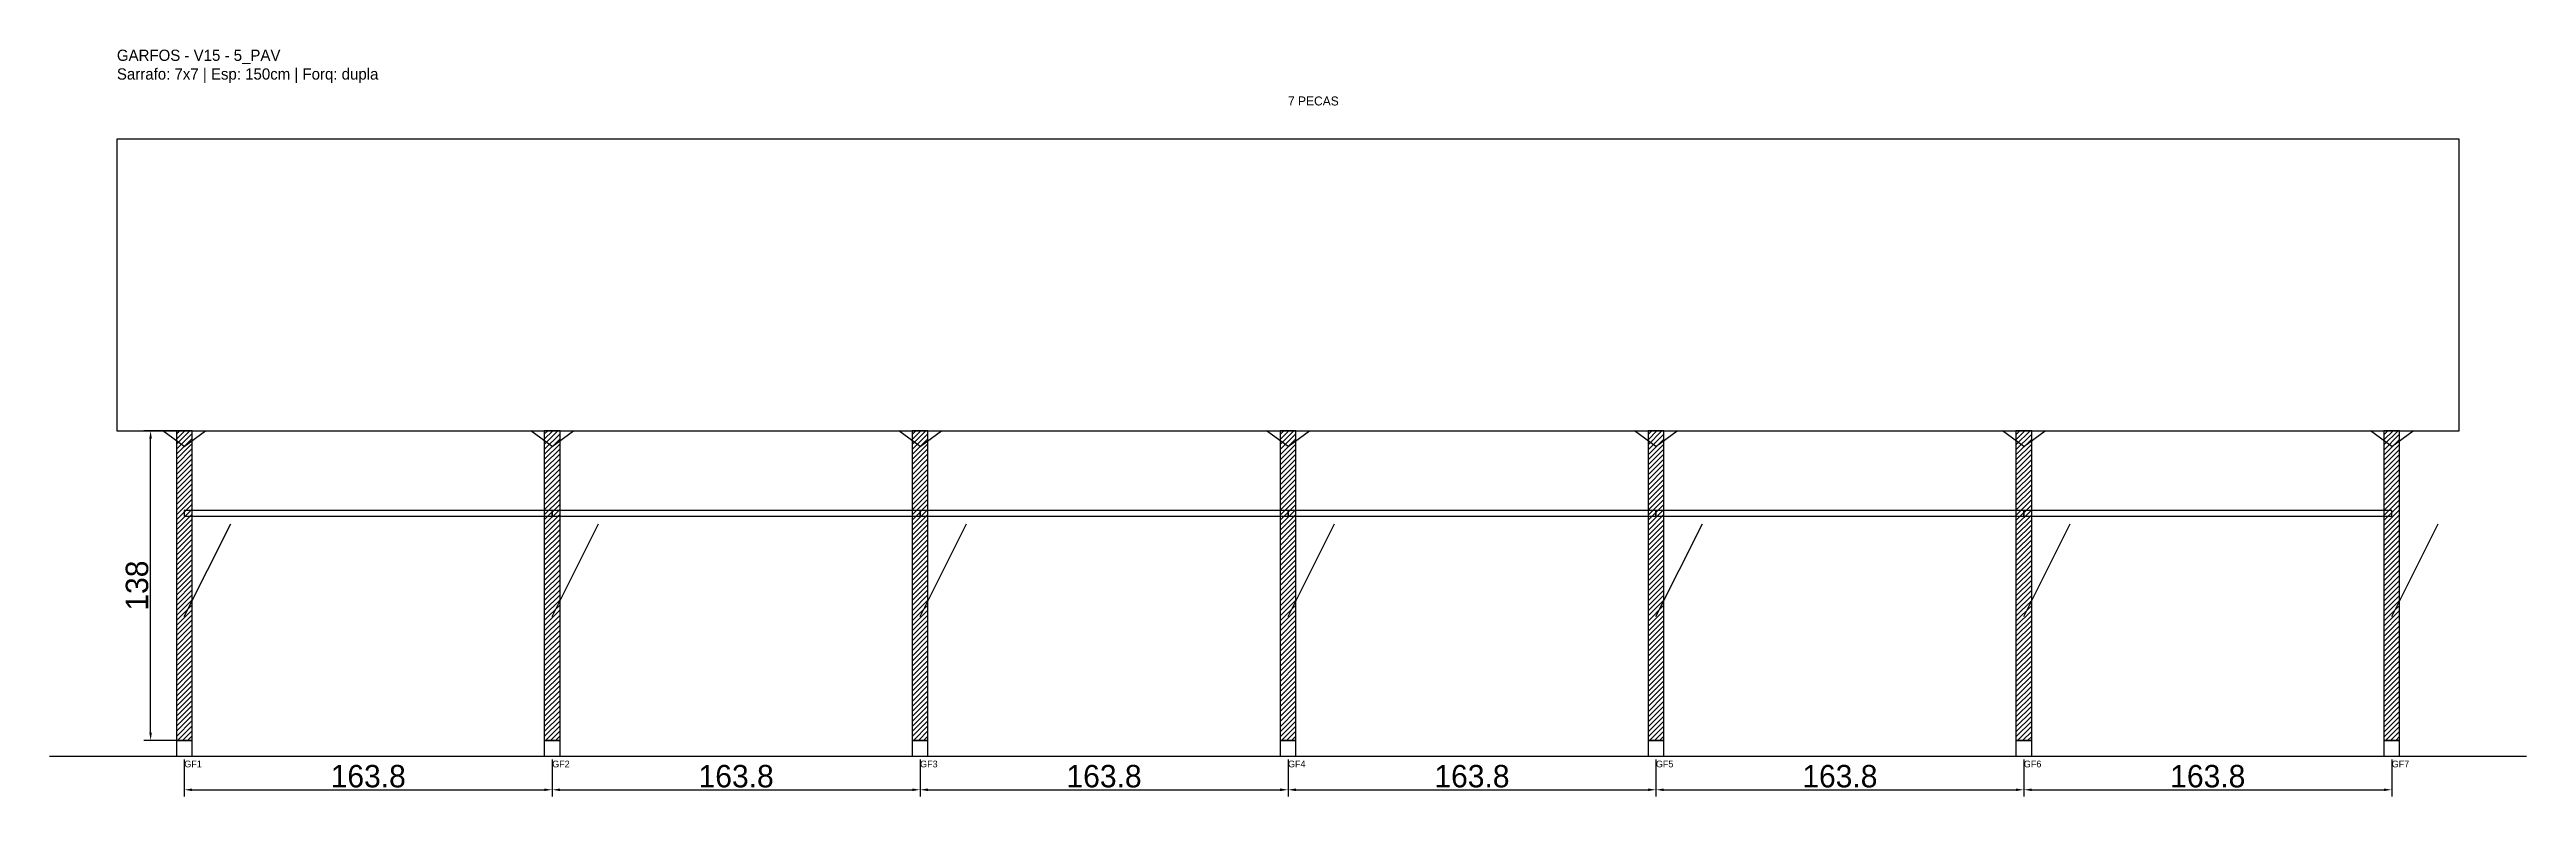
# Model space of a CAD drawing. Header units: metres. Extents: x -30 to 1073, y -25 to 308.
import ezdxf

# ---------------------------------------------------------------- set-up
doc = ezdxf.new("R2010")
doc.units = ezdxf.units.M
for name, color, linetype in [('BARRA_ANCORAGEM', 1, 'Continuous'), ('COTA', 241, 'Continuous'), ('GARFOS OK', 3, 'Continuous'), ('NOME DA VIGA', 6, 'Continuous'), ('SARR_7x7', 40, 'Continuous'), ('TIRAS REESCORAMENTO', 252, 'Continuous'), ('VIGAS', 3, 'Continuous')]:
    doc.layers.add(name, color=color, linetype=linetype)
doc.dimstyles.new('EZ DXF', dxfattribs={"dimtxt": 10, "dimasz": 3.5, "dimexe": 3, "dimexo": 1.5, "dimgap": 1, "dimtad": 1, "dimdec": 1, "dimdsep": 46, "dimcen": 2.5, "dimazin": 3, "dimtfac": 1, "dimtmove": 0, "dimatfit": 3})

msp = doc.modelspace()

# ---------------------------------------------------------------- hatches: boundary and pattern name
at = {"layer": 'COTA'}
h = msp.add_hatch(dxfattribs=at)
h.set_pattern_fill('ANSI31', scale=0.5)
h.paths.add_polyline_path([(26.5, 0), (33.5, 0), (33.5, 138), (26.5, 138)])
h = msp.add_hatch(dxfattribs=at)
h.set_pattern_fill('ANSI31', scale=0.5)
h.paths.add_polyline_path([(190.33, 0), (197.33, 0), (197.33, 138), (190.33, 138)])
h = msp.add_hatch(dxfattribs=at)
h.set_pattern_fill('ANSI31', scale=0.5)
h.paths.add_polyline_path([(354.17, 0), (361.17, 0), (361.17, 138), (354.17, 138)])
h = msp.add_hatch(dxfattribs=at)
h.set_pattern_fill('ANSI31', scale=0.5)
h.paths.add_polyline_path([(518, 0), (525, 0), (525, 138), (518, 138)])
h = msp.add_hatch(dxfattribs=at)
h.set_pattern_fill('ANSI31', scale=0.5)
h.paths.add_polyline_path([(681.83, 0), (688.83, 0), (688.83, 138), (681.83, 138)])
h = msp.add_hatch(dxfattribs=at)
h.set_pattern_fill('ANSI31', scale=0.5)
h.paths.add_polyline_path([(845.67, 0), (852.67, 0), (852.67, 138), (845.67, 138)])
h = msp.add_hatch(dxfattribs=at)
h.set_pattern_fill('ANSI31', scale=0.5)
h.paths.add_polyline_path([(1009.5, 0), (1016.5, 0), (1016.5, 138), (1009.5, 138)])

# ---------------------------------------------------------------- linework, layer by layer
at = {"layer": 'BARRA_ANCORAGEM'}
for p, q in [((30, 55.2), (50.7, 96.6)), ((193.83, 55.2), (214.53, 96.6)), ((357.67, 55.2), (378.37, 96.6)), ((521.5, 55.2), (542.2, 96.6)), ((685.33, 55.2), (706.03, 96.6)), ((849.17, 55.2), (869.87, 96.6)), ((1013, 55.2), (1033.7, 96.6))]:
    msp.add_line(p, q, dxfattribs=at)
at = {"layer": 'GARFOS OK'}
for p, q in [((30, 131), (20.5, 138)), ((20.5, 138), (39.5, 138)), ((30, 131), (39.5, 138)), ((193.83, 131), (184.33, 138)), ((184.33, 138), (203.33, 138)), ((193.83, 131), (203.33, 138)), ((357.67, 131), (348.17, 138)), ((348.17, 138), (367.17, 138)), ((357.67, 131), (367.17, 138)), ((521.5, 131), (512, 138)), ((512, 138), (531, 138)), ((521.5, 131), (531, 138)), ((685.33, 131), (675.83, 138)), ((675.83, 138), (694.83, 138)), ((685.33, 131), (694.83, 138)), ((849.17, 131), (839.67, 138)), ((839.67, 138), (858.67, 138)), ((849.17, 131), (858.67, 138)), ((1013, 131), (1003.5, 138)), ((1003.5, 138), (1022.5, 138)), ((1013, 131), (1022.5, 138))]:
    msp.add_line(p, q, dxfattribs=at)
at = {"layer": 'GARFOS OK', "linetype": 'CONTINUOUS'}
msp.add_line((-30, -7), (1073, -7), dxfattribs=at)
at = {"layer": 'GARFOS OK'}
for points in [[(26.5, 0), (33.5, 0), (33.5, 138), (26.5, 138), (26.5, 0)], [(190.33, 0), (197.33, 0), (197.33, 138), (190.33, 138), (190.33, 0)], [(354.17, 0), (361.17, 0), (361.17, 138), (354.17, 138), (354.17, 0)], [(518, 0), (525, 0), (525, 138), (518, 138), (518, 0)], [(681.83, 0), (688.83, 0), (688.83, 138), (681.83, 138), (681.83, 0)], [(845.67, 0), (852.67, 0), (852.67, 138), (845.67, 138), (845.67, 0)], [(1009.5, 0), (1016.5, 0), (1016.5, 138), (1009.5, 138), (1009.5, 0)]]:
    msp.add_lwpolyline(points, dxfattribs=at)
at = {"layer": 'SARR_7x7'}
for points in [[(26.5, -7), (33.5, -7), (33.5, 0), (26.5, 0), (26.5, -7)], [(190.33, -7), (197.33, -7), (197.33, 0), (190.33, 0), (190.33, -7)], [(354.17, -7), (361.17, -7), (361.17, 0), (354.17, 0), (354.17, -7)], [(518, -7), (525, -7), (525, 0), (518, 0), (518, -7)], [(681.83, -7), (688.83, -7), (688.83, 0), (681.83, 0), (681.83, -7)], [(845.67, -7), (852.67, -7), (852.67, 0), (845.67, 0), (845.67, -7)], [(1009.5, -7), (1016.5, -7), (1016.5, 0), (1009.5, 0), (1009.5, -7)]]:
    msp.add_lwpolyline(points, dxfattribs=at)
at = {"layer": 'TIRAS REESCORAMENTO'}
for points in [[(30, 100), (193.83, 100), (193.83, 102.5), (30, 102.5), (30, 100)], [(193.83, 100), (357.67, 100), (357.67, 102.5), (193.83, 102.5), (193.83, 100)], [(357.67, 100), (521.5, 100), (521.5, 102.5), (357.67, 102.5), (357.67, 100)], [(521.5, 100), (685.33, 100), (685.33, 102.5), (521.5, 102.5), (521.5, 100)], [(685.33, 100), (849.17, 100), (849.17, 102.5), (685.33, 102.5), (685.33, 100)], [(849.17, 100), (1013, 100), (1013, 102.5), (849.17, 102.5), (849.17, 100)]]:
    msp.add_lwpolyline(points, dxfattribs=at)
at = {"layer": 'VIGAS'}
msp.add_lwpolyline([(0, 138), (1043, 138), (1043, 268), (0, 268), (0, 138)], dxfattribs=at)

# ---------------------------------------------------------------- texts
at = {"layer": 'NOME DA VIGA'}
for s, height, p in [('7 PECAS', 4, (521.5, 283)), ('GF1', 3, (30, -12)), ('GF2', 3, (193.83, -12)), ('GF3', 3, (357.67, -12)), ('GF4', 3, (521.5, -12)), ('GF5', 3, (685.33, -12)), ('GF6', 3, (849.17, -12)), ('GF7', 3, (1013, -12))]:
    msp.add_text(s, height=height, dxfattribs=at).set_placement(p)
at = {"layer": 'NOME DA VIGA', "insert": (0, 293), "char_height": 5, "attachment_point": 7}
msp.add_mtext('GARFOS - V15 - 5_PAV\\PSarrafo: 7x7 | Esp: 150cm | Forq: dupla', dxfattribs=at)

# ---------------------------------------------------------------- dimensions: what is measured, and where the dimension line sits
at = {"layer": 'COTA'}
msp.add_linear_dim(base=(15, 0), p1=(30, 0), p2=(30, 138), angle=90, dimstyle='EZ DXF', dxfattribs=at).render()
for base, p1, p2 in [((30, -22), (30, -7), (193.83, -7)), ((193.83, -22), (193.83, -7), (357.67, -7)), ((357.67, -22), (357.67, -7), (521.5, -7)), ((521.5, -22), (521.5, -7), (685.33, -7)), ((685.33, -22), (685.33, -7), (849.17, -7)), ((849.17, -22), (849.17, -7), (1013, -7))]:
    msp.add_linear_dim(base=base, p1=p1, p2=p2, dimstyle='EZ DXF', dxfattribs=at).render()

doc.saveas('drawing.dxf')
